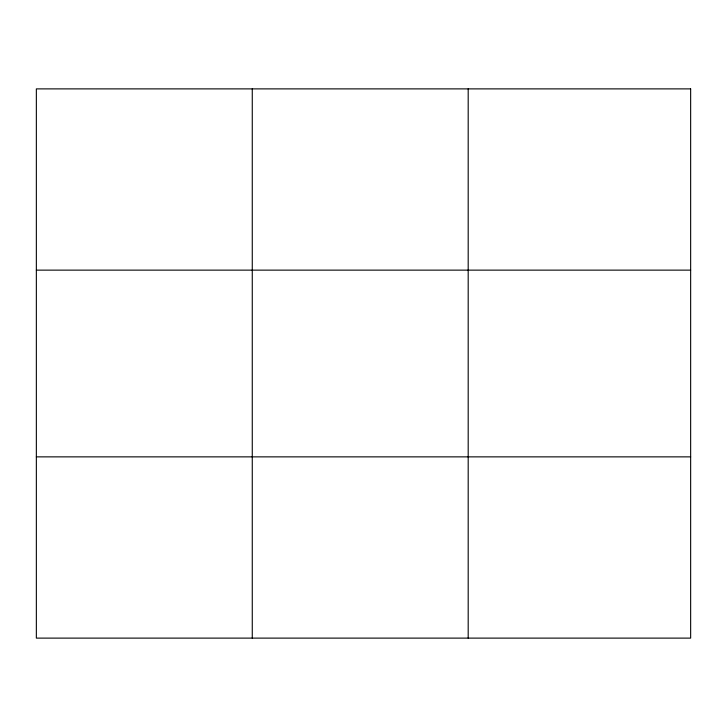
<?xml version="1.0" encoding="UTF-8"?>
<svg xmlns="http://www.w3.org/2000/svg" width="727" height="727" viewBox="0 0 727 727"><rect width="100%" height="100%" fill="white"/><g stroke="black" fill="none" stroke-linecap="round" stroke-linejoin="round"><path stroke-width="1.09" d="M252.269 638.115L252.269 88.885M468.188 638.115L468.188 88.885M36.35 270.135L690.65 270.135M36.35 456.865L690.65 456.865M690.65 88.885L690.65 638.115L36.35 638.115L36.35 88.885L690.65 88.885"/></g></svg>
